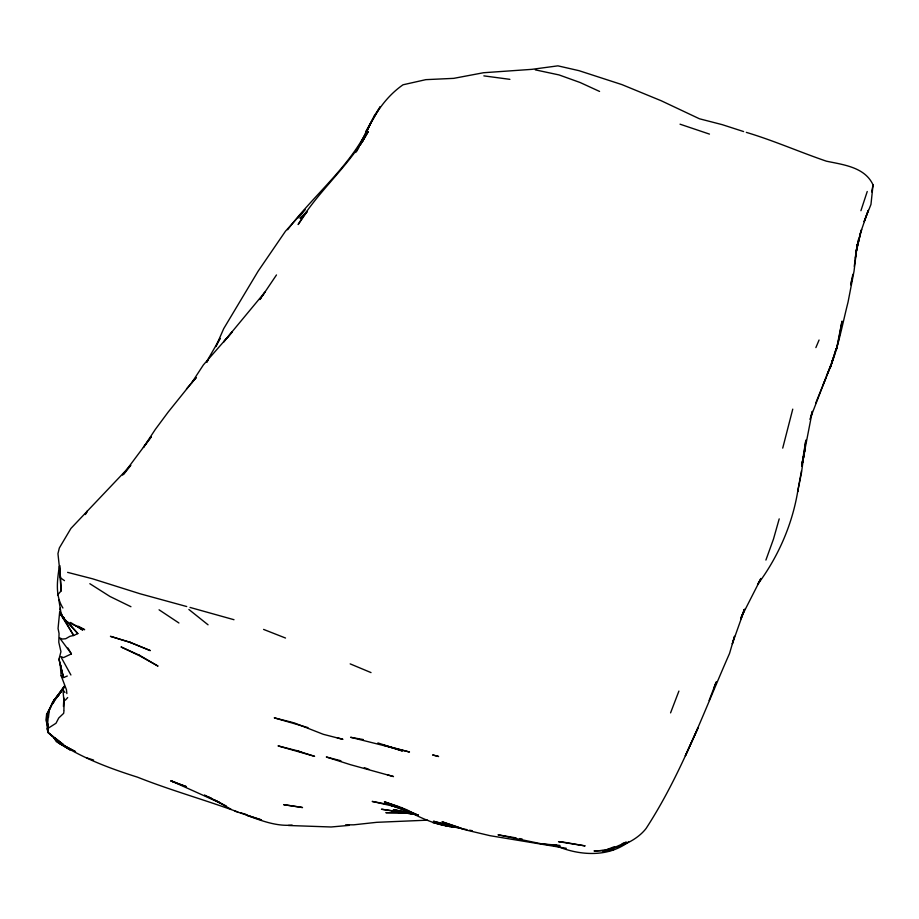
<?xml version="1.0" encoding="UTF-8"?>
<svg xmlns="http://www.w3.org/2000/svg" width="919" height="919" viewBox="0 0 919 919"><rect width="100%" height="100%" fill="white"/><g stroke="black" fill="none" stroke-linecap="round" stroke-linejoin="round"><path stroke-width="1.38" d="M63.905 710.077L64.135 700.508M64.123 703.276L62.951 689.755L64.95 692.558M62.917 607.999C54.991 595.558 57.3 580.176 59.333 566.311M63.825 687.871L54.152 699.876L46.639 714.281L47.696 726.63L45.95 720.048L46.639 714.281L48.718 712.007L47.133 728.928L47.972 732.213L48.075 729.514M48.167 726.826L48.27 724.126M48.523 717.394L48.718 712.007M63.445 706.481L63.859 697.981M64.468 580.647L60.562 577.925L59.517 570.251L61.182 590.86L57.529 594.961M746.308 132.37C773.545 140.492 799.519 152.003 826.365 161.17C843.355 164.754 864.905 167.097 873.05 184.891L870.959 204.443L864.101 221.651L868.237 210.371L860.437 233.035L856.967 247.682L861.608 229.543L860.827 231.875M63.974 710.835L63.664 713.339L58.759 717.969L56.013 723.242L47.133 728.928M801.759 465.359L805.871 440.086L801.483 472.711L797.658 491.699L801.471 470.884M854.268 266.315L857.289 244.397L855.233 257.986M857.289 244.397L856.324 251.094L858.254 239.825M804.435 452.998L801.701 466.128L812.316 411.39L810.857 416.146M851.959 278.227L850.845 284.959L852.832 274.333M797.772 491.125C792.212 524.875 778.002 557.213 757.555 584.553L760.817 578.51M801.885 465.382L804.86 450.069L801.931 464.727M871.671 191.887L873.05 184.891M860.437 233.035L856.37 251.645L854.027 271.254L848.042 302.144C841.689 327.13 837.358 352.953 826.353 376.468L831.029 364.59L809.903 419.34M67.294 676.028L63.549 677.556L58.965 659.176L60.941 651.697L58.793 642.255L59.057 633.455L58.058 628.47L59.712 611.491L73.669 635.489L77.839 633.593L67.512 621.876M782.724 448.116L792.752 409.139M59.861 609.975L60.447 607.689M801.965 464.279L803.011 460.247M779.209 518.867L773.476 539.097L765.906 560.073M734.499 636.522L729.548 653.432C703.483 712.581 681.519 773.982 646.057 828.524C634.696 843.114 611.974 850.776 594.03 850.937L603.588 850.534M734.511 636.316L732.317 643.851L744.574 609.297M860.919 210.704L867.237 191.497M833.073 358.571L831.442 363.384L832.936 359.007M744.39 609.481L740.898 618.878L744.47 609.791M713.649 688.733L715.855 682.897M709.123 700.519L716.292 681.737M670.571 712.88L678.911 691.077M822.758 385.727L825.894 377.962L815.785 402.959M744.39 609.607L741.254 617.235L760.955 578.556M815.877 347.6L819.07 340.019M362.844 141.216C370.92 119.298 383.614 98.31 403.016 84.789L425.83 79.654L453.722 78.356L483.474 72.739L531.86 69.35L557.902 65.846L578.993 70.671L621.899 84.594L661.221 100.757L699.416 118.769L722.208 124.651L743.62 131.566M54.152 699.876L46.743 715.901L52.532 702.415L63.836 687.849M220.146 338.468L215.839 346.612L223.731 328.611L258.147 271.162L285.464 231.22L305.028 209.601L297.756 218.113M206.672 361.638L219.951 338.548M355.745 152.531L370.679 123.203C352.011 165.225 314.735 193.748 287.636 229.739M85.329 514.548L87.339 511.09L130.785 465.313L123.778 474.25M206.821 362.12L208.188 359.8L206.683 362.166M356.664 151.221L358.824 147.534M360.271 145.087L368.209 131.601C349.45 165.971 317.963 190.945 298.147 224.535L307.36 211.255L300.008 218.251L307.222 211.657M52.268 704.092L63.698 687.274M151.302 436.766L143.433 447.438L155.311 429.426L168.2 412.045L191.703 382.821L203.398 364.889L232.139 332.046L223.65 341.948L264.913 292.162L262.765 295.321M85.433 513.985L87.339 511.09L70.924 528.436L59.321 548.011L57.954 553.675L60.562 577.925M276.481 274.942L259.905 299.548L261.329 297.434M52.372 704.08L53.899 701.898M56.967 697.544L59.253 694.282M122.629 475.123L151.256 436.778M56.128 697.441L64.238 686.16M55.577 698.739L59.046 694.316M58.046 695.626L61.343 691.467M60.93 691.904L52.532 702.415L59.138 694.167M186.477 388.955L196.252 377.548M191.703 382.821L196.207 377.594M65.283 700.209L67.696 697.567M628.872 841.54C608.022 858.162 577.408 855.566 554.41 845.02M612.605 848.283L626.264 842.298M614.455 846.663L602.795 851.166L613.145 850.121L609.044 850.305M622.22 843.665L626.103 842.16M67.926 648.01L71.406 653.891L63.514 657.59L60.746 656.557L70.912 674.994M235.011 811.213L261.49 819.943L246.223 815.061C260.847 820.529 276.286 826.549 292.15 825.09M349.358 825.354L331.127 826.985L288.417 825.492M427.576 820.162L376.721 822.321L353.781 824.814L345.544 824.86M402.959 812.729L385.877 812.672L403.51 812.821M405.75 812.856L411.333 813.131M403.303 812.511L392.057 811.799L414.676 814.039L381.442 809.225L418.042 814.9M408.932 812.867L411.586 813.039M408.564 812.81L411.402 813.039M516.087 837.898L498.029 834.808L541.28 843.791L559.441 846.25L555.627 845.181M541.28 843.791L559.947 845.434M432.838 822.608L449.747 826.503L456.421 827.18C436.169 825.951 418.386 816.957 401.063 807.376M483.853 75.875L509.896 79.344M519.694 838.553L522.095 838.99M386.692 804.159L372.206 801.425L394.963 806.56L389.323 804.653L416.95 815.119L406.772 809.765L384.406 801.793L399.776 806.951M566.265 848.283L490.114 835.704L465.542 829.903L442.016 821.77L459.052 827.433M466.921 829.65L439.144 824.021L449.747 826.503M469.598 830.19L472.274 830.73M415.537 813.958L393.366 809.582L418.329 815.061M452.182 826.663L433.504 821.241L462.912 828.835M535.295 69.855L559.062 74.933L580.13 82.515L599.579 91.44M363.269 739.554L350.587 737.291L409.495 752.018L383.338 745.068L402.453 750.995L377.904 742.92M67.604 572.365L92.566 578.798L140.021 593.754L186.718 606.54M292.483 722.414L274.264 717.842L307.98 727.607M296.55 750.582L278.043 745.883L314.585 756.326L296.55 750.582L301.731 752.27M387.301 774.74L393.493 776.566L350.3 764.642L326.325 757.003L340.926 760.771M233.989 619.716L190.015 607.425M554.479 844.848L559.786 846.296M174.667 781.977L170.612 780.874L186.35 786.641L171.991 781.265L220.56 803.149L204.604 795.234L220.56 803.149M337.032 737.658L342.913 739.347L323.304 734.315L293.781 722.736M240.502 812.775L245.936 814.36M129.476 642.094L110.429 636.327L130.751 642.599L150.302 650.606L129.476 642.094L130.751 642.599M237.883 811.994C204.569 799.748 170.463 790.26 137.494 777.164C110.119 768.525 82.871 758.347 58.759 742.69L75.461 751.639L58.759 742.69L70.143 749.915L56.312 741.667L53.624 737.314L60.976 744.447L48.179 732.615L63.733 744.872L54.841 737.865M87.075 757.991L93.566 760.059M404.004 809.501L389.323 804.653L404.303 809.605M680.049 124.191L709.468 134.105M364.326 767.641L368.944 769.398M405.658 810.053L416.273 814.211M263.592 629.412L285.522 638.039M350.185 663.886L371.023 672.593M66.662 621.853L84.651 629.687L78.356 626.241M130.935 606.712L109.97 596.477L89.844 583.703M214.403 799.909L226.419 806.112M209.233 797.232L211.68 798.496M216.827 801.276L231.151 809.34M70.568 622.462L82.699 630.066L75.829 625.494M159.067 609.802L178.918 622.99M64.376 617.867L62.09 616.339L59.999 613.364L61.883 615.489M61.297 667.814L60.172 663.679L61.136 675.718L63.549 677.556L58.965 659.176M48.179 732.615L52.624 736.119M188.877 609.469L208.05 624.805M63.698 617.89L62.09 616.339L77.839 633.593M65.915 621.129L63.354 618.567L60.93 612.433L58.793 599.636M71.406 653.891L59.586 637.878L62.331 639.061L65.72 638.728L69.97 636.293L73.669 635.489L59.999 613.364M61.136 675.718L66.444 689.698L66.857 693.581M46.639 714.281L47.972 732.213M59.896 565.622L60.183 571.227M60.539 578.235L61.182 590.86M838.967 338.318L836.474 349.289L842.022 321.122L838.967 338.318M833.372 357.652L830.42 367.198L836.347 348.232L833.372 357.652M698.118 727.733L685.39 755.705L698.118 727.733M374.401 115.679L365.544 132.325L380.225 106.73L374.401 115.679M562.439 841.953L558.511 841.666L585.127 845.905L562.439 841.953M300.57 807.158L283.661 804.665L302.523 807.56L300.57 807.158M437.455 756.188L432.619 754.936L438.593 756.509L437.455 756.188M139.366 655.19L121.021 646.93L139.814 655.902L158.034 666.126L139.366 655.19"/></g></svg>
